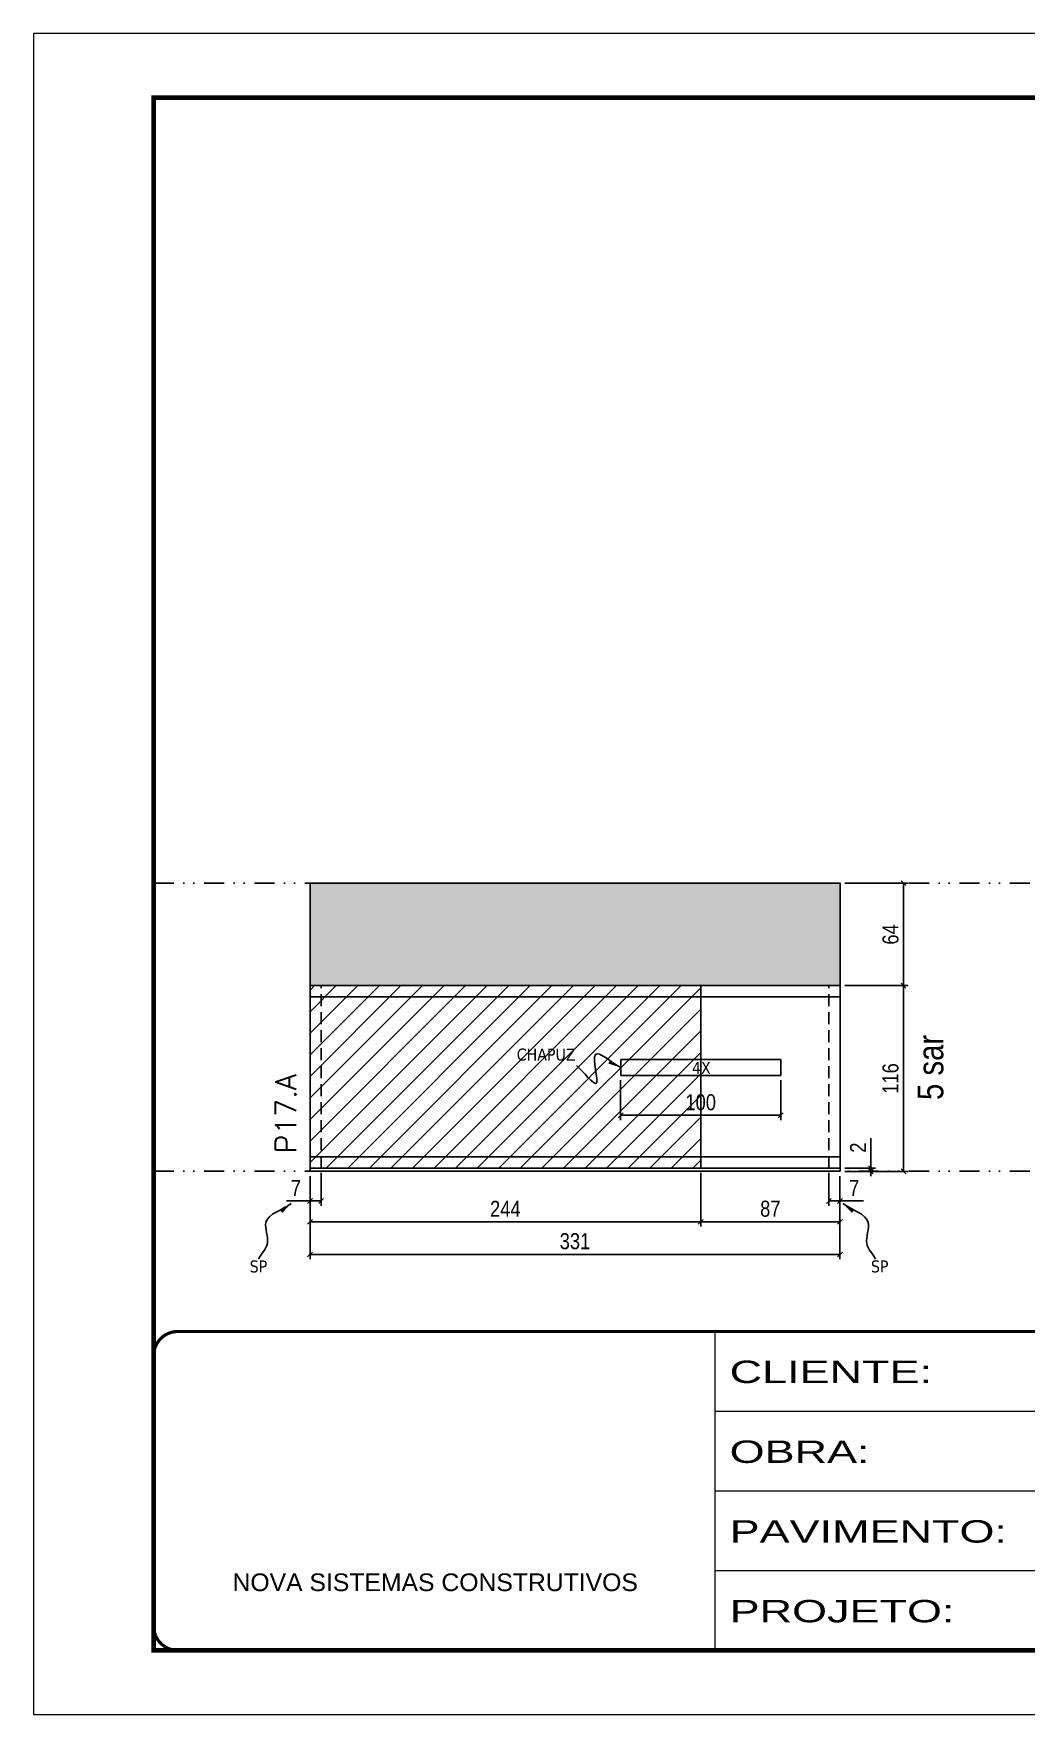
# Model space of a CAD drawing. Extents: x 14400 to 27878, y -21631 to 6985.
# Drawn here: x 19182 to 19802, y 192 to 1242 of the extents above; entities that cross this region are included whole.
import ezdxf

# ---------------------------------------------------------------- set-up
doc = ezdxf.new("R2010")
doc.units = 0
for name, pattern in [('CONTINUO', [0]), ('DASHED', [0.75, 0.5, -0.25]), ('DIVIDE2', [0.625, 0.25, -0.125, 0, -0.125, 0, -0.125]), ('HIDDEN', [0.375, 0.25, -0.125])]:
    doc.linetypes.add(name, pattern=pattern)
for name, color, linetype in [('COTA', 241, 'Continuous'), ('NOMENCLATURA', 7, 'Continuous'), ('Nível', 160, 'Continuous'), ('Painéis', 200, 'Continuous'), ('SARR_2.2x10', 60, 'Continuous'), ('SARR_2.2x7', 40, 'Continuous'), ('Sarrafo de Pressão', 42, 'HIDDEN'), ('texto', 7, 'Continuous')]:
    doc.layers.add(name, color=color, linetype=linetype)
for name, color, linetype, lineweight in [('Folhas', 255, 'Continuous', 9), ('Hachura', 251, 'Continuous', 9), ('SARRAFO DE PRESSAO', 251, 'DASHED', 9), ('Texto Seção', 7, 'Continuous', 15)]:
    doc.layers.add(name, color=color, linetype=linetype, lineweight=lineweight)
doc.styles.add('ARIAL', font='arial.ttf')
doc.styles.add('ARIAL_NARROW', font='ARIALN.TTF', dxfattribs={"height": 0.2})
doc.styles.add('COTA TECNICA', font='techl___.ttf', dxfattribs={"height": 10})
doc.styles.add('COTA TECNICA-50', font='techl___.ttf', dxfattribs={"height": 10})
doc.styles.add('REGUA-120', font='ROMANS.shx', dxfattribs={"height": 15})
doc.styles.get("Standard").update_dxf_attribs({"font": 'arial.ttf'})
doc.styles.add('Tecnologia', font='')
doc.styles.get('Tecnologia').set_extended_font_data('Forgotten Futurist')
doc.dimstyles.new('COTA PAINEL-50', dxfattribs={"dimtxt": 10, "dimasz": 3, "dimexe": 3, "dimexo": 3, "dimgap": 3, "dimtad": 1, "dimdec": 1, "dimzin": 12, "dimdsep": 46, "dimtxsty": 'COTA TECNICA-50', "dimblk1": 'OBLIQUE', "dimblk2": 'OBLIQUE', "dimsah": 1, "dimcen": 0.9, "dimclrd": 4, "dimclre": 4, "dimclrt": 240, "dimadec": 1, "dimazin": 3, "dimtfac": 1, "dimtdec": 1, "dimtmove": 0, "dimatfit": 3, "dimfxl": 1, "dimtolj": 1, "dimtzin": 12, "dimarcsym": 0})
doc.dimstyles.new('PAINEL', dxfattribs={"dimtxt": 10, "dimasz": 3, "dimexe": 3, "dimexo": 3, "dimgap": 3, "dimtad": 1, "dimdec": 1, "dimzin": 12, "dimdsep": 46, "dimtxsty": 'COTA TECNICA', "dimblk1": 'OBLIQUE', "dimblk2": 'OBLIQUE', "dimsah": 1, "dimcen": 0.9, "dimclrd": 4, "dimclre": 4, "dimclrt": 240, "dimadec": 1, "dimazin": 3, "dimtfac": 1, "dimtdec": 1, "dimtmove": 0, "dimatfit": 3, "dimfxl": 1, "dimtolj": 1, "dimtzin": 12, "dimarcsym": 0})
doc.dimstyles.get("Standard").update_dxf_attribs({"dimtxt": 0.18, "dimasz": 0.18, "dimexe": 0.18, "dimexo": 0.0625, "dimgap": 0.09, "dimtad": 0, "dimtih": 1, "dimtoh": 1, "dimdec": 4, "dimzin": 0, "dimdsep": 46, "dimtxsty": 'Standard', "dimcen": 0.09, "dimadec": 0, "dimazin": 0, "dimtfac": 1, "dimtdec": 4, "dimtofl": 0, "dimtmove": 0, "dimatfit": 3, "dimfxl": 1, "dimtolj": 1, "dimtzin": 0, "dimarcsym": 0})

# ---------------------------------------------------------------- blocks, each defined once
blk = doc.blocks.new('9999999999')
at = {"color": 30, "linetype": 'CONTINUO'}
for p, q in [((98564.6, 34230.2), (98564.6, 34429.4)), ((98564.6, 34379.6), (99584, 34379.6)), ((98564.6, 34329.8), (99488, 34329.8)), ((98564.6, 34280), (99488, 34280))]:
    blk.add_line(p, q, dxfattribs=at)
at = {"color": 30, "linetype": 'CONTINUO', "const_width": 2}
blk.add_lwpolyline([(99584, 34230.2), (99584, 34414.4, 0.414214), (99569, 34429.4), (98229, 34429.4, 0.414214), (98214, 34414.4), (98214, 34245.2, 0.414214), (98229, 34230.2), (99584, 34230.2)], format="xyb", dxfattribs=at)
at = {"layer": 'Folhas'}
blk.add_lwpolyline([(98139, 34190.2), (99624, 34190.2), (99624, 35240.2), (98139, 35240.2)], close=True, dxfattribs=at)
at = {"layer": 'Folhas', "color": 30, "const_width": 3}
blk.add_lwpolyline([(98214, 34230.2), (99584, 34230.2), (99584, 35200.2), (98214, 35200.2)], close=True, dxfattribs=at)
at = {"color": 7, "linetype": 'Continuous', "ltscale": 5, "style": 'ARIAL'}
blk.add_text('NOVA SISTEMAS CONSTRUTIVOS', height=11.059, dxfattribs=at).set_placement((98263.2, 34267.2))
at = {"layer": 'Folhas', "color": 7, "style": 'Tecnologia', "width": 1.5}
for s, p in [('CLIENTE:', (98573.7, 34397.2)), ('OBRA:', (98573.7, 34347.3)), ('PAVIMENTO:', (98573.7, 34297.5)), ('PROJETO:', (98573.7, 34247.7))]:
    blk.add_text(s, height=14, dxfattribs=at).set_placement(p)
blk = doc.blocks.new('_Oblique')
at = {"color": 0, "linetype": 'ByBlock', "lineweight": -2}
blk.add_line((-0.5, -0.5), (0.5, 0.5), dxfattribs=at)
blk = doc.blocks.new('*D1117')
at = {"layer": 'COTA', "color": 4, "lineweight": -2, "transparency": 16777216}
for p, q in [((19354.6, 528.1), (19354.6, 509.6)), ((19361.6, 530.1), (19361.6, 509.6)), ((19354.6, 512.6), (19339.9, 512.6)), ((19361.6, 512.6), (19354.6, 512.6))]:
    blk.add_line(p, q, dxfattribs=at)
at = {"layer": 'Defpoints', "color": 0, "transparency": 16777216}
for p in [(19354.6, 531.1), (19361.6, 533.1), (19354.6, 512.6)]:
    blk.add_point(p, dxfattribs=at)
at = {"layer": 'COTA', "color": 4, "lineweight": -2, "transparency": 16777216, "xscale": 3, "yscale": 3, "zscale": 3, "rotation": 180}
blk.add_blockref('_Oblique', (19354.6, 512.6), dxfattribs=at)
at = {"layer": 'COTA', "color": 4, "lineweight": -2, "transparency": 16777216, "xscale": 3, "yscale": 3, "zscale": 3}
blk.add_blockref('_Oblique', (19361.6, 512.6), dxfattribs=at)
at = {"layer": 'COTA', "color": 240, "transparency": 16777216, "insert": (19345.8, 520.7), "char_height": 10, "attachment_point": 5, "style": 'COTA TECNICA-50'}
blk.add_mtext('\\A1;7', dxfattribs=at)
blk = doc.blocks.new('*D1118')
at = {"layer": 'COTA', "color": 4, "lineweight": -2, "transparency": 16777216}
for p, q in [((19678.6, 530.1), (19678.6, 509.6)), ((19685.6, 528.1), (19685.6, 509.6)), ((19678.6, 512.6), (19685.6, 512.6)), ((19685.6, 512.6), (19700.4, 512.6))]:
    blk.add_line(p, q, dxfattribs=at)
at = {"layer": 'Defpoints', "color": 0, "transparency": 16777216}
for p in [(19678.6, 533.1), (19685.6, 531.1), (19685.6, 512.6)]:
    blk.add_point(p, dxfattribs=at)
at = {"layer": 'COTA', "color": 4, "lineweight": -2, "transparency": 16777216, "xscale": 3, "yscale": 3, "zscale": 3, "rotation": 180}
blk.add_blockref('_Oblique', (19678.6, 512.6), dxfattribs=at)
at = {"layer": 'COTA', "color": 4, "lineweight": -2, "transparency": 16777216, "xscale": 3, "yscale": 3, "zscale": 3}
blk.add_blockref('_Oblique', (19685.6, 512.6), dxfattribs=at)
at = {"layer": 'COTA', "color": 240, "transparency": 16777216, "insert": (19694.5, 520.7), "char_height": 10, "attachment_point": 5, "style": 'COTA TECNICA-50'}
blk.add_mtext('\\A1;7', dxfattribs=at)
blk = doc.blocks.new('*D1096')
at = {"layer": 'COTA', "color": 4, "lineweight": -2, "transparency": 16777216}
for p, q in [((19704.9, 533.1), (19704.9, 551.9)), ((19688.6, 533.1), (19707.9, 533.1)), ((19688.6, 531.1), (19707.9, 531.1)), ((19704.9, 531.1), (19704.9, 533.1)), ((19704.9, 531.1), (19704.9, 528.1))]:
    blk.add_line(p, q, dxfattribs=at)
at = {"layer": 'Defpoints', "color": 0, "transparency": 16777216}
for p in [(19685.6, 533.1), (19685.6, 531.1), (19704.9, 531.1)]:
    blk.add_point(p, dxfattribs=at)
at = {"layer": 'COTA', "color": 4, "lineweight": -2, "transparency": 16777216, "xscale": 3, "yscale": 3, "zscale": 3}
for p, rotation in [((19704.9, 533.1), 270), ((19704.9, 531.1), 90)]:
    blk.add_blockref('_Oblique', p, dxfattribs=dict(at, rotation=rotation))
at = {"layer": 'COTA', "color": 240, "transparency": 16777216, "insert": (19696.9, 545.9), "char_height": 10, "attachment_point": 5, "rotation": 90, "style": 'COTA TECNICA-50'}
blk.add_mtext('\\A1;2', dxfattribs=at)
blk = doc.blocks.new('*D1124')
at = {"layer": 'COTA', "color": 4, "lineweight": -2, "transparency": 16777216}
for p, q in [((19354.6, 528.1), (19354.6, 496.6)), ((19598.6, 530.1), (19598.6, 496.6)), ((19354.6, 499.6), (19598.6, 499.6))]:
    blk.add_line(p, q, dxfattribs=at)
at = {"layer": 'Defpoints', "color": 0, "transparency": 16777216}
for p in [(19354.6, 531.1), (19598.6, 533.1), (19598.6, 499.6)]:
    blk.add_point(p, dxfattribs=at)
at = {"layer": 'COTA', "color": 4, "lineweight": -2, "transparency": 16777216, "xscale": 3, "yscale": 3, "zscale": 3, "rotation": 180}
blk.add_blockref('_Oblique', (19354.6, 499.6), dxfattribs=at)
at = {"layer": 'COTA', "color": 4, "lineweight": -2, "transparency": 16777216, "xscale": 3, "yscale": 3, "zscale": 3}
blk.add_blockref('_Oblique', (19598.6, 499.6), dxfattribs=at)
at = {"layer": 'COTA', "color": 240, "transparency": 16777216, "insert": (19476.6, 507.7), "char_height": 10, "attachment_point": 5, "style": 'COTA TECNICA-50'}
blk.add_mtext('\\A1;244', dxfattribs=at)
blk = doc.blocks.new('*D1125')
at = {"layer": 'COTA', "color": 4, "lineweight": -2, "transparency": 16777216}
for p, q in [((19598.6, 530.1), (19598.6, 496.6)), ((19685.6, 528.1), (19685.6, 496.6)), ((19598.6, 499.6), (19685.6, 499.6))]:
    blk.add_line(p, q, dxfattribs=at)
at = {"layer": 'Defpoints', "color": 0, "transparency": 16777216}
for p in [(19598.6, 533.1), (19685.6, 531.1), (19685.6, 499.6)]:
    blk.add_point(p, dxfattribs=at)
at = {"layer": 'COTA', "color": 4, "lineweight": -2, "transparency": 16777216, "xscale": 3, "yscale": 3, "zscale": 3, "rotation": 180}
blk.add_blockref('_Oblique', (19598.6, 499.6), dxfattribs=at)
at = {"layer": 'COTA', "color": 4, "lineweight": -2, "transparency": 16777216, "xscale": 3, "yscale": 3, "zscale": 3}
blk.add_blockref('_Oblique', (19685.6, 499.6), dxfattribs=at)
at = {"layer": 'COTA', "color": 240, "transparency": 16777216, "insert": (19642.1, 507.7), "char_height": 10, "attachment_point": 5, "style": 'COTA TECNICA-50'}
blk.add_mtext('\\A1;87', dxfattribs=at)
blk = doc.blocks.new('*D1126')
at = {"layer": 'COTA', "color": 4, "linetype": 'ByBlock', "lineweight": -2, "transparency": 16777216}
for p, q in [((19548.6, 588), (19548.6, 563.1)), ((19648.6, 588), (19648.6, 563.1)), ((19648.6, 566.1), (19548.6, 566.1))]:
    blk.add_line(p, q, dxfattribs=at)
at = {"layer": 'Defpoints', "color": 0, "linetype": 'ByBlock', "transparency": 16777216}
for p in [(19548.6, 591), (19648.6, 591), (19548.6, 566.1)]:
    blk.add_point(p, dxfattribs=at)
at = {"layer": 'COTA', "color": 4, "linetype": 'ByBlock', "lineweight": -2, "transparency": 16777216, "xscale": 3, "yscale": 3, "zscale": 3, "rotation": 180}
blk.add_blockref('_Oblique', (19548.6, 566.1), dxfattribs=at)
at = {"layer": 'COTA', "color": 4, "linetype": 'ByBlock', "lineweight": -2, "transparency": 16777216, "xscale": 3, "yscale": 3, "zscale": 3}
blk.add_blockref('_Oblique', (19648.6, 566.1), dxfattribs=at)
at = {"layer": 'COTA', "color": 240, "linetype": 'ByBlock', "transparency": 16777216, "insert": (19598.6, 574.2), "char_height": 10, "attachment_point": 5, "style": 'COTA TECNICA'}
blk.add_mtext('\\A1;100', dxfattribs=at)
blk = doc.blocks.new('*D1131')
at = {"layer": 'COTA', "color": 4, "lineweight": -2, "transparency": 16777216}
for p, q in [((19688.6, 647.1), (19728.3, 647.1)), ((19725.3, 531.1), (19725.3, 647.1)), ((19688.6, 531.1), (19728.3, 531.1))]:
    blk.add_line(p, q, dxfattribs=at)
at = {"layer": 'Defpoints', "color": 0, "transparency": 16777216}
for p in [(19685.6, 647.1), (19725.3, 647.1), (19685.6, 531.1)]:
    blk.add_point(p, dxfattribs=at)
at = {"layer": 'COTA', "color": 4, "lineweight": -2, "transparency": 16777216, "xscale": 3, "yscale": 3, "zscale": 3}
for p, rotation in [((19725.3, 647.1), 90), ((19725.3, 531.1), 270)]:
    blk.add_blockref('_Oblique', p, dxfattribs=dict(at, rotation=rotation))
at = {"layer": 'COTA', "color": 240, "transparency": 16777216, "insert": (19717.2, 589.1), "char_height": 10, "attachment_point": 5, "rotation": 90, "style": 'COTA TECNICA'}
blk.add_mtext('\\A1;116', dxfattribs=at)
blk = doc.blocks.new('*D4555')
at = {"layer": 'COTA', "color": 4, "lineweight": -2, "transparency": 16777216}
for p, q in [((19688.6, 711.1), (19728.3, 711.1)), ((19725.3, 711.1), (19725.3, 647.1)), ((19688.6, 647.1), (19728.3, 647.1))]:
    blk.add_line(p, q, dxfattribs=at)
at = {"layer": 'Defpoints', "color": 0, "transparency": 16777216}
for p in [(19685.6, 711.1), (19685.6, 647.1), (19725.3, 647.1)]:
    blk.add_point(p, dxfattribs=at)
at = {"layer": 'COTA', "color": 4, "lineweight": -2, "transparency": 16777216, "xscale": 3, "yscale": 3, "zscale": 3}
for p, rotation in [((19725.3, 711.1), 90), ((19725.3, 647.1), 270)]:
    blk.add_blockref('_Oblique', p, dxfattribs=dict(at, rotation=rotation))
at = {"layer": 'COTA', "color": 240, "transparency": 16777216, "insert": (19717.2, 679.1), "char_height": 10, "attachment_point": 5, "rotation": 90, "style": 'COTA TECNICA'}
blk.add_mtext('\\A1;64', dxfattribs=at)
blk = doc.blocks.new('*D4574')
at = {"layer": 'COTA', "color": 4, "lineweight": -2, "transparency": 16777216}
for p, q in [((19354.6, 528.1), (19354.6, 476.2)), ((19685.6, 528.1), (19685.6, 476.2)), ((19354.6, 479.2), (19685.6, 479.2))]:
    blk.add_line(p, q, dxfattribs=at)
at = {"layer": 'Defpoints', "color": 0, "transparency": 16777216}
for p in [(19354.6, 531.1), (19685.6, 531.1), (19685.6, 479.2)]:
    blk.add_point(p, dxfattribs=at)
at = {"layer": 'COTA', "color": 4, "lineweight": -2, "transparency": 16777216, "xscale": 3, "yscale": 3, "zscale": 3, "rotation": 180}
blk.add_blockref('_Oblique', (19354.6, 479.2), dxfattribs=at)
at = {"layer": 'COTA', "color": 4, "lineweight": -2, "transparency": 16777216, "xscale": 3, "yscale": 3, "zscale": 3}
blk.add_blockref('_Oblique', (19685.6, 479.2), dxfattribs=at)
at = {"layer": 'COTA', "color": 240, "transparency": 16777216, "insert": (19520.1, 487.4), "char_height": 10, "attachment_point": 5, "style": 'COTA TECNICA'}
blk.add_mtext('\\A1;331', dxfattribs=at)

msp = doc.modelspace()

# ---------------------------------------------------------------- hatches: boundary and pattern name
at = {"layer": 'COTA'}
h = msp.add_hatch(dxfattribs=at)
h.set_pattern_fill('AR-CONC', color=256, scale=0.03)
h.paths.add_polyline_path([(19685.65, 711.13), (19354.65, 711.13), (19354.65, 647.13), (19685.65, 647.13)])
at = {"layer": 'Hachura', "linetype": 'ByBlock'}
h = msp.add_hatch(dxfattribs=at)
h.set_pattern_fill('ANSI31', color=256, scale=3)
h.paths.add_polyline_path([(19598.65, 647.13), (19354.65, 647.13), (19354.65, 533.13), (19598.65, 533.13)])
h.paths.add_polyline_path([(20184.94, 647.13), (20150.94, 647.13), (20150.94, 655.13), (20097.94, 655.13), (20097.94, 533.13), (20184.94, 533.13)])

# ---------------------------------------------------------------- linework, layer by layer
at = {"layer": 'COTA'}
msp.add_lwpolyline([(19354.65, 647.13), (19685.65, 647.13), (19685.65, 711.13), (19354.65, 711.13)], close=True, dxfattribs=at)
at = {"layer": 'Nível', "color": 4, "linetype": 'DIVIDE2', "ltscale": 50}
for p, q in [((19256.97, 711.13), (20626.97, 711.13)), ((19256.97, 531.13), (20626.97, 531.13))]:
    msp.add_line(p, q, dxfattribs=at)
at = {"layer": 'Painéis'}
for p, q in [((19354.65, 647.13), (19354.65, 533.13)), ((19354.65, 647.13), (19685.65, 647.13)), ((19598.65, 647.13), (19598.65, 533.13)), ((19685.65, 533.13), (19685.65, 647.13)), ((19354.65, 533.13), (19685.65, 533.13))]:
    msp.add_line(p, q, dxfattribs=at)
msp.add_lwpolyline([(19685.65, 531.13), (19354.65, 531.13), (19354.65, 533.13), (19685.65, 533.13)], close=True, dxfattribs=at)
at = {"layer": 'SARR_2.2x10'}
msp.add_lwpolyline([(19548.65, 600.98), (19648.65, 600.98), (19648.65, 590.98), (19548.65, 590.98)], close=True, dxfattribs=at)
at = {"layer": 'SARR_2.2x7'}
for p, q in [((19354.65, 640.13), (19598.65, 640.13)), ((19598.65, 640.13), (19685.65, 640.13)), ((19354.65, 540.13), (19598.65, 540.13)), ((19598.65, 540.13), (19685.65, 540.13))]:
    msp.add_line(p, q, dxfattribs=at)
at = {"layer": 'Sarrafo de Pressão', "ltscale": 30}
for p, q in [((19361.65, 533.13), (19361.65, 647.13)), ((19678.65, 533.13), (19678.65, 647.13))]:
    msp.add_line(p, q, dxfattribs=at)

# ---------------------------------------------------------------- block references
at = {"layer": 'SARRAFO DE PRESSAO', "color": 6, "linetype": 'ByBlock'}
msp.add_blockref('9999999999', (-78957.01, -33998.35), dxfattribs=at)

# ---------------------------------------------------------------- texts
at = {"layer": 'NOMENCLATURA', "style": 'ARIAL_NARROW'}
msp.add_text('5 sar', height=16, rotation=90, dxfattribs=at).set_placement((19750.16, 575.65))
at = {"layer": 'texto', "color": 0, "char_height": 7.5, "attachment_point": 5}
for s, insert in [('{\\fTahoma|b0|i0|c0|p34;\\C4;CHAPUZ}', (19502.09, 603.99)), ('{\\fTahoma|b0|i0|c0|p34;\\C4;4X}', (19599.04, 595.69)), ('{\\fTahoma|b0|i0|c0|p34;\\C4;SP}', (19322.4, 471.64)), ('{\\fTahoma|b0|i0|c0|p34;\\C4;SP}', (19710.42, 471.64))]:
    msp.add_mtext(s, dxfattribs=dict(at, insert=insert))
at = {"layer": 'Texto Seção', "insert": (19346.03, 542.39), "char_height": 13, "width": 285.3299, "attachment_point": 7, "rotation": 90, "style": 'REGUA-120'}
msp.add_mtext('P17.A', dxfattribs=at)

# ---------------------------------------------------------------- dimensions: what is measured, and where the dimension line sits
at = {"layer": 'COTA'}
for base, p1, p2, angle, dimstyle, picture, middle in [((19725.29, 647.13), (19685.65, 711.13), (19685.65, 647.13), 90, 'PAINEL', '*D4555', (19717.18, 679.13)), ((19725.29, 647.13), (19685.65, 531.13), (19685.65, 647.13), 90, 'PAINEL', '*D1131', (19717.18, 589.13)), ((19354.65, 512.62), (19361.65, 533.13), (19354.65, 531.13), 180, 'COTA PAINEL-50', '*D1117', (19345.78, 520.7))]:
    dim = msp.add_linear_dim(base=base, p1=p1, p2=p2, angle=angle, dimstyle=dimstyle, dxfattribs=at)
    dim.commit()
    dim.dimension.update_dxf_attribs({"geometry": picture, "text_midpoint": middle})
at = {"layer": 'COTA', "linetype": 'ByBlock'}
dim = msp.add_linear_dim(base=(19548.65, 566.05), p1=(19648.65, 590.98), p2=(19548.65, 590.98), dimstyle='PAINEL', dxfattribs=at)
dim.commit()
dim.dimension.update_dxf_attribs({"geometry": '*D1126', "text_midpoint": (19598.65, 574.15)})
at = {"layer": 'COTA'}
dim = msp.add_linear_dim(base=(19704.9, 531.13), p1=(19685.65, 533.13), p2=(19685.65, 531.13), angle=90, dimstyle='COTA PAINEL-50', dxfattribs=at)
dim.commit()
dim.dimension.update_dxf_attribs({"geometry": '*D1096', "text_midpoint": (19704.9, 545.88), "dimtype": 160})
for base, p1, p2, dimstyle, picture, middle in [((19598.65, 499.58), (19354.65, 531.13), (19598.65, 533.13), 'COTA PAINEL-50', '*D1124', (19476.65, 507.65)), ((19685.65, 479.21), (19354.65, 531.13), (19685.65, 531.13), 'PAINEL', '*D4574', (19520.15, 487.42)), ((19685.65, 499.58), (19598.65, 533.13), (19685.65, 531.13), 'COTA PAINEL-50', '*D1125', (19642.15, 507.67)), ((19685.65, 512.62), (19678.65, 533.13), (19685.65, 531.13), 'COTA PAINEL-50', '*D1118', (19694.51, 520.7))]:
    dim = msp.add_linear_dim(base=base, p1=p1, p2=p2, dimstyle=dimstyle, dxfattribs=at)
    dim.commit()
    dim.dimension.update_dxf_attribs({"geometry": picture, "text_midpoint": middle})

# ---------------------------------------------------------------- leaders
at = {"layer": 'COTA', "path_type": 1}
for points in [[(19548.65, 595.98), (19532.86, 603.99), (19533.45, 586.12), (19521.01, 597.26)], [(19342.82, 510.95), (19327.03, 499.12), (19327.96, 486.11), (19322.4, 476.33)], [(19687.47, 510.95), (19703.26, 499.12), (19702.33, 486.11), (19707.89, 476.33)]]:
    msp.add_leader(points, dimstyle='Standard', override={"dimasz": 8}, dxfattribs=at)

doc.saveas('drawing.dxf')
